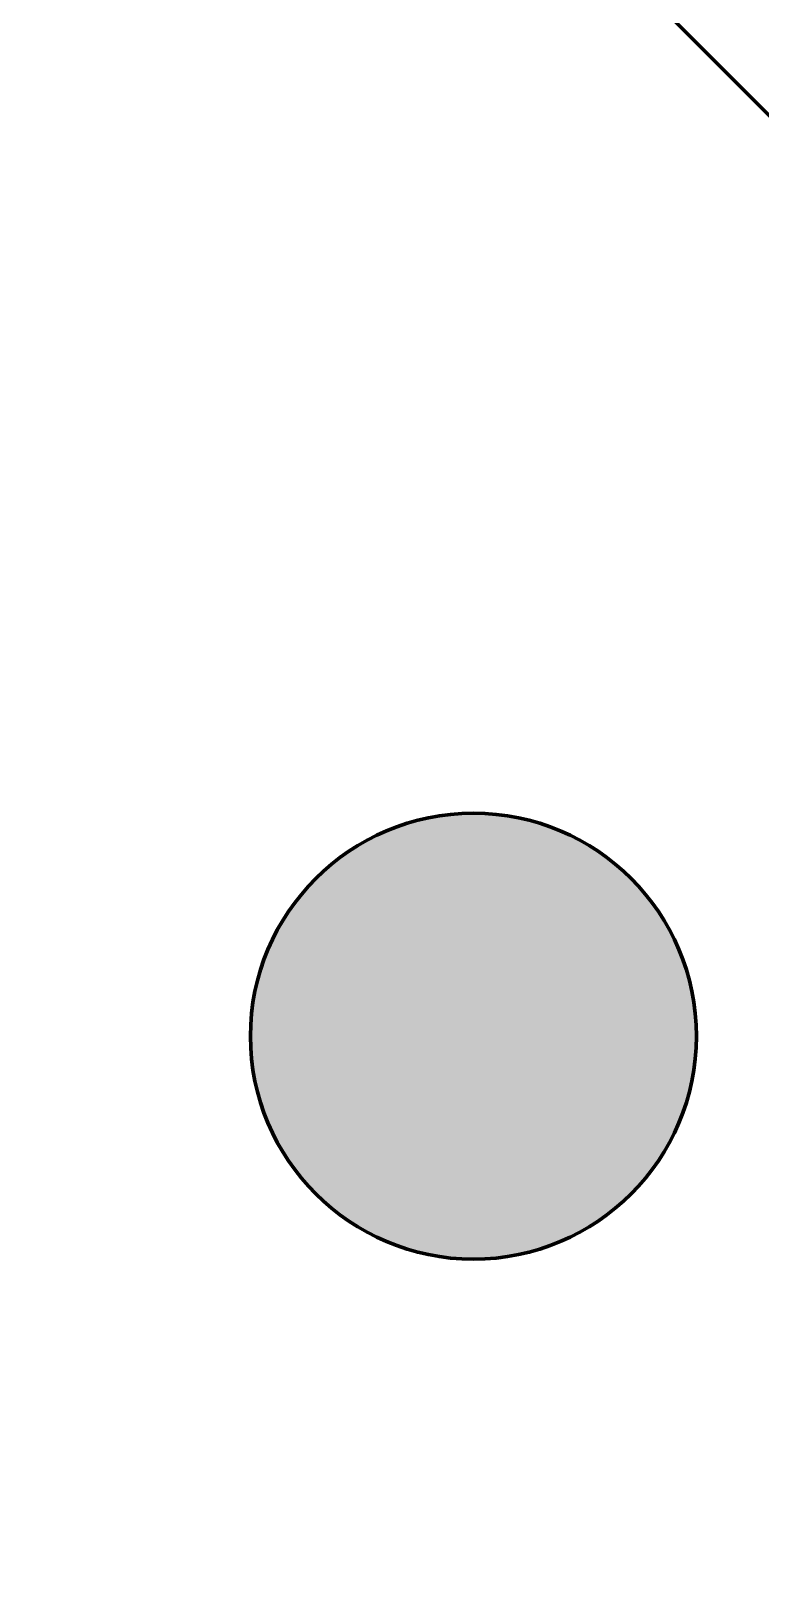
# Model space of a CAD drawing. Header units: inches. Extents: x 3.6 to 56.9, y 3.5 to 76.6.
# Drawn here: x 20.008 to 22.294, y 37.016 to 41.893 of the extents above; entities that cross this region are included whole.
import ezdxf

# ---------------------------------------------------------------- set-up
doc = ezdxf.new("R2010")
doc.units = ezdxf.units.IN
doc.header["$MEASUREMENT"] = 0
for name, color, linetype in [('board', 7, 'Continuous'), ('copper', 7, 'Continuous'), ('mask', 7, 'Continuous'), ('silk', 7, 'Continuous')]:
    doc.layers.add(name, color=color, linetype=linetype)

msp = doc.modelspace()

# ---------------------------------------------------------------- hatches: boundary and pattern name
at = {"layer": 'mask', "true_color": 0xffffff}
h = msp.add_hatch(color=7, dxfattribs=at)
edge = h.paths.add_edge_path()
edge.add_spline(control_points=[(20.6951, 38.7444), (20.6951, 39.1301), (21.0078, 39.4429), (21.3936, 39.4429), (21.7794, 39.4429), (22.0921, 39.1301), (22.0921, 38.7444), (22.0921, 38.3586), (21.7794, 38.0459), (21.3936, 38.0459), (21.0078, 38.0459), (20.6951, 38.3586), (20.6951, 38.7444)], knot_values=[0, 0, 0, 0, 1, 1, 1, 2, 2, 2, 3, 3, 3, 4, 4, 4, 4], degree=3, periodic=1)

# ---------------------------------------------------------------- linework, layer by layer
at = {"layer": 'board', "color": 7, "lineweight": 20, "true_color": 0xffffff}
msp.add_open_spline([(56.8521, 12.1646), (56.8521, 12.1646), (55.3337, 10.6434), (55.3337, 10.6434), (55.3337, 10.6434), (43.9474, 10.6434), (43.9474, 10.6434), (43.9474, 10.6434), (41.4173, 8.1094), (41.4173, 8.1094), (41.4173, 8.1094), (8.7761, 8.1094), (8.7761, 8.1094), (8.7761, 8.1094), (6.246, 10.6434), (6.246, 10.6434), (6.246, 10.6434), (4.7111, 10.6434), (4.7111, 10.6434), (4.2186, 10.5873), (3.7727, 10.9401), (3.7148, 11.4312), (3.7074, 11.4979), (3.7074, 11.5709), (3.7148, 11.6404), (3.7148, 11.6404), (3.7148, 75.5088), (3.7148, 75.5088), (3.6569, 76.0016), (4.0097, 76.4482), (4.5011, 76.5061), (4.5706, 76.5142), (4.6408, 76.5142), (4.7114, 76.5061), (4.7114, 76.5061), (55.8558, 76.5061), (55.8558, 76.5061), (56.3487, 76.5636), (56.7949, 76.2104), (56.8521, 75.7176), (56.8602, 75.6481), (56.8602, 75.5779), (56.8521, 75.5088), (56.8521, 75.5088), (56.8521, 12.1646), (56.8521, 12.1646)], degree=3, knots=[0, 0, 0, 0, 1, 1, 1, 2, 2, 2, 3, 3, 3, 4, 4, 4, 5, 5, 5, 6, 6, 6, 7, 7, 7, 8, 8, 8, 9, 9, 9, 10, 10, 10, 11, 11, 11, 12, 12, 12, 13, 13, 13, 14, 14, 14, 15, 15, 15, 15], dxfattribs=at)
at = {"layer": 'copper', "color": 7, "lineweight": 60, "true_color": 0xffffff}
msp.add_lwpolyline([(25.1975, 38.7494), (16.8274, 47.1203)], dxfattribs=at)
at = {"layer": 'copper', "color": 7, "lineweight": 50, "true_color": 0xffffff}
msp.add_open_spline([(20.6951, 38.7444), (20.6951, 39.1301), (21.0078, 39.4429), (21.3936, 39.4429), (21.7794, 39.4429), (22.0921, 39.1301), (22.0921, 38.7444), (22.0921, 38.3586), (21.7794, 38.0459), (21.3936, 38.0459), (21.0078, 38.0459), (20.6951, 38.3586), (20.6951, 38.7444)], degree=3, knots=[0, 0, 0, 0, 1, 1, 1, 2, 2, 2, 3, 3, 3, 4, 4, 4, 4], dxfattribs=at)
at = {"layer": 'mask', "lineweight": 0}
msp.add_open_spline([(20.6951, 38.7444), (20.6951, 39.1301), (21.0078, 39.4429), (21.3936, 39.4429), (21.7794, 39.4429), (22.0921, 39.1301), (22.0921, 38.7444), (22.0921, 38.3586), (21.7794, 38.0459), (21.3936, 38.0459), (21.0078, 38.0459), (20.6951, 38.3586), (20.6951, 38.7444)], degree=3, knots=[0, 0, 0, 0, 1, 1, 1, 2, 2, 2, 3, 3, 3, 4, 4, 4, 4], dxfattribs=at)
at = {"layer": 'mask', "color": 7, "lineweight": 80, "true_color": 0xffffff}
msp.add_open_spline([(20.6951, 38.7444), (20.6951, 39.1301), (21.0078, 39.4429), (21.3936, 39.4429), (21.7794, 39.4429), (22.0921, 39.1301), (22.0921, 38.7444), (22.0921, 38.3586), (21.7794, 38.0459), (21.3936, 38.0459), (21.0078, 38.0459), (20.6951, 38.3586), (20.6951, 38.7444)], degree=3, knots=[0, 0, 0, 0, 1, 1, 1, 2, 2, 2, 3, 3, 3, 4, 4, 4, 4], dxfattribs=at)
at = {"layer": 'silk', "lineweight": 0}
msp.add_open_spline([(20.6951, 38.7444), (20.6951, 39.1301), (21.0078, 39.4429), (21.3936, 39.4429), (21.7794, 39.4429), (22.0921, 39.1301), (22.0921, 38.7444), (22.0921, 38.3586), (21.7794, 38.0459), (21.3936, 38.0459), (21.0078, 38.0459), (20.6951, 38.3586), (20.6951, 38.7444)], degree=3, knots=[0, 0, 0, 0, 1, 1, 1, 2, 2, 2, 3, 3, 3, 4, 4, 4, 4], dxfattribs=at)
at = {"layer": 'silk', "color": 18, "lineweight": 80, "true_color": 0x000000}
msp.add_open_spline([(20.6951, 38.7444), (20.6951, 39.1301), (21.0078, 39.4429), (21.3936, 39.4429), (21.7794, 39.4429), (22.0921, 39.1301), (22.0921, 38.7444), (22.0921, 38.3586), (21.7794, 38.0459), (21.3936, 38.0459), (21.0078, 38.0459), (20.6951, 38.3586), (20.6951, 38.7444)], degree=3, knots=[0, 0, 0, 0, 1, 1, 1, 2, 2, 2, 3, 3, 3, 4, 4, 4, 4], dxfattribs=at)

doc.saveas('drawing.dxf')
